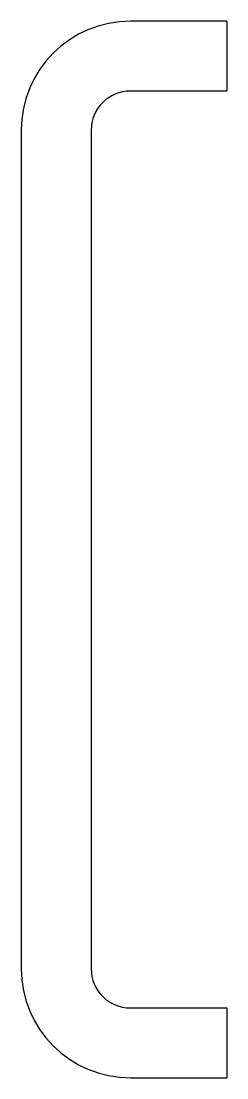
# Model space of a CAD drawing. Header units: millimetres. Extents: x -15 to 8, y -61 to 60.
import ezdxf

# ---------------------------------------------------------------- set-up
doc = ezdxf.new("R2010")
doc.units = ezdxf.units.MM
doc.layers.get('0').update_dxf_attribs({"lineweight": 25, "true_color": 0xffffff})

msp = doc.modelspace()

# ---------------------------------------------------------------- linework, layer by layer
for p, q in [((8, 60.5), (-3, 60.5)), ((8, 60.5), (8, 52.5)), ((8, 52.5), (-3, 52.5)), ((-15.5, 48), (-15.5, -48)), ((-7.5, 48), (-7.5, -48)), ((-3, -52.5), (8, -52.5)), ((8, -52.5), (8, -60.5)), ((-3, -60.5), (8, -60.5))]:
    msp.add_line(p, q)
for centre, radius, start, end in [((-3, 48), 12.5, 90, 180), ((-3, 48), 4.5, 90, 180), ((-3, -48), 12.5, 180, 270), ((-3, -48), 4.5, 180, 270)]:
    msp.add_arc(centre, radius, start, end)

doc.saveas('drawing.dxf')
